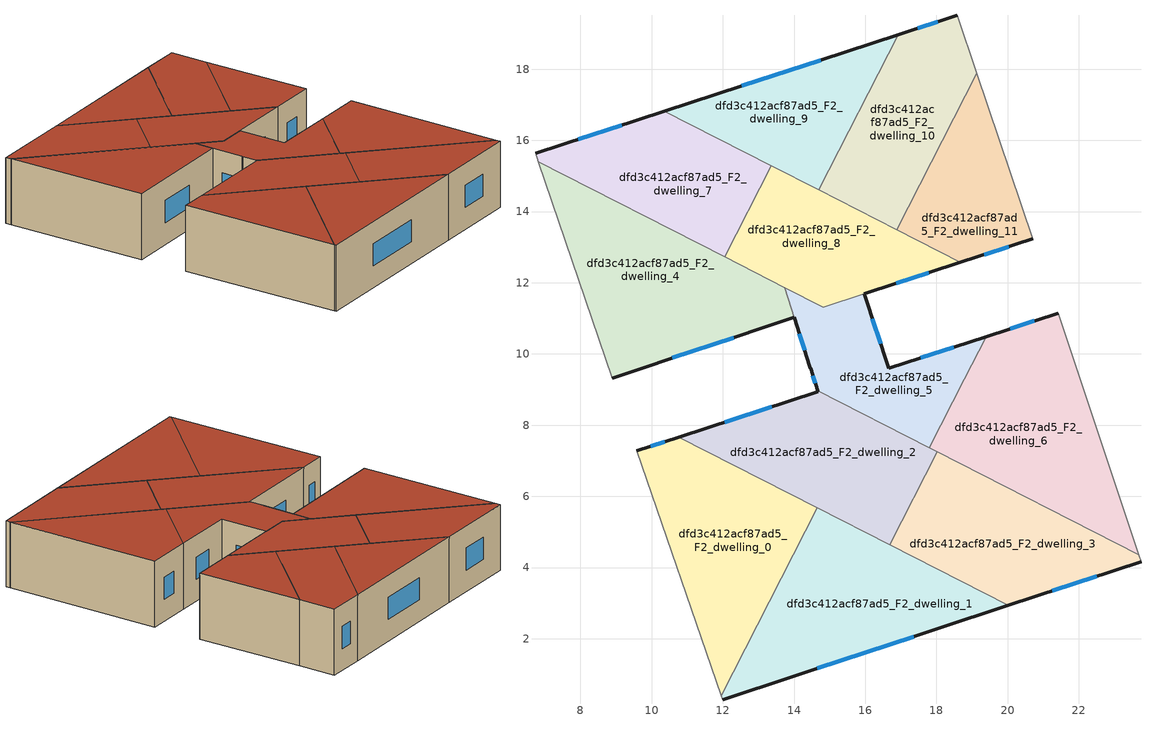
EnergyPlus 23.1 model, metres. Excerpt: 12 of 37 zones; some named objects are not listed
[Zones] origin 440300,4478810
dfd3c412acf87ad5_F2_dwelling_0
 floor to dfd3c412acf87ad5_F1_dwelling_0 (EU_floor_Construction): 14.66,5.67 11.96,0.4 9.59,7.28 10.76,7.66 z6
 wall outside (EU_wall_Construction): 10.76,7.66 9.59,7.28 z6:9
 wall to dfd3c412acf87ad5_F2_dwelling_1 (EU_wall_Construction): 11.96,0.4 14.66,5.67 z6:9
 wall adiabatic (EU_wall_Construction): 9.59,7.28 11.96,0.4 z6:9
 wall to dfd3c412acf87ad5_F2_dwelling_2 (EU_wall_Construction): 14.66,5.67 10.76,7.66 z6:9
 window (EU_Window_Construction): 10.37,7.53 9.98,7.4 z6.99:8.01
 roof outside (EU_roof_Construction): 11.96,0.4 14.66,5.67 10.76,7.66 9.59,7.28 z9
dfd3c412acf87ad5_F2_dwelling_1
 floor to dfd3c412acf87ad5_F1_dwelling_1 (EU_floor_Construction): 20.02,2.93 12,0.29 11.96,0.4 14.66,5.67 z6
 wall outside (EU_wall_Construction): 12,0.29 20.02,2.93 z6:9
 wall adiabatic (EU_wall_Construction): 11.96,0.4 12,0.29 z6:9
 wall to dfd3c412acf87ad5_F2_dwelling_3 (EU_wall_Construction): 20.02,2.93 16.68,4.64 z6:9
 wall to dfd3c412acf87ad5_F2_dwelling_2 (EU_wall_Construction): 16.68,4.64 14.65,5.67 z6:9
 window (EU_Window_Construction): 14.66,1.16 17.36,2.06 z6.99:8.01
 roof outside (EU_roof_Construction): 20.02,2.93 14.66,5.67 11.96,0.4 12,0.29 z9
dfd3c412acf87ad5_F2_dwelling_10
 floor to dfd3c412acf87ad5_F1_dwelling_10 (EU_floor_Construction): 18.59,19.52 19.14,17.88 16.89,13.49 14.69,14.61 16.92,18.97 z6
 wall outside (EU_wall_Construction): 18.59,19.52 16.92,18.97 z6:9
 wall to dfd3c412acf87ad5_F2_dwelling_9 (EU_wall_Construction): 16.92,18.97 14.69,14.61 z6:9
 wall adiabatic (EU_wall_Construction): 19.14,17.88 18.59,19.52 z6:9
 wall to dfd3c412acf87ad5_F2_dwelling_11 (EU_wall_Construction): 16.89,13.49 19.14,17.88 z6:9
 wall to dfd3c412acf87ad5_F2_dwelling_8 (EU_wall_Construction): 14.69,14.61 16.89,13.49 z6:9
 window (EU_Window_Construction): 18.03,19.34 17.47,19.15 z6.99:8.01
 roof outside (EU_roof_Construction): 16.89,13.49 19.14,17.88 18.59,19.52 16.92,18.97 14.69,14.61 z9
dfd3c412acf87ad5_F2_dwelling_11
 floor to dfd3c412acf87ad5_F1_dwelling_11 (EU_floor_Construction): 19.14,17.88 20.71,13.24 18.67,12.57 16.89,13.49 z6
 wall outside (EU_wall_Construction): 18.67,12.57 20.71,13.24 z6:9
 wall adiabatic (EU_wall_Construction): 20.71,13.24 19.14,17.88 z6:9
 wall to dfd3c412acf87ad5_F2_dwelling_8 (EU_wall_Construction): 16.89,13.49 18.67,12.57 z6:9
 window (EU_Window_Construction): 19.35,12.79 20.03,13.02 z6.99:8.01
 roof outside (EU_roof_Construction): 20.71,13.24 19.14,17.88 16.89,13.49 18.67,12.57 z9
dfd3c412acf87ad5_F2_dwelling_2
 floor to dfd3c412acf87ad5_F1_dwelling_2 (EU_floor_Construction): 18.02,7.25 16.68,4.64 10.76,7.66 14.67,8.93 14.66,8.96 z6
 wall outside (EU_wall_Construction): 14.66,8.96 14.67,8.93 10.76,7.66 z6:9
 wall to dfd3c412acf87ad5_F2_dwelling_3 (EU_wall_Construction): 16.68,4.64 18.02,7.25 z6:9
 wall to dfd3c412acf87ad5_F2_dwelling_5 (EU_wall_Construction): 17.8,7.36 14.66,8.96 z6:9
 wall to dfd3c412acf87ad5_F2_dwelling_6 (EU_wall_Construction): 18.02,7.25 17.8,7.36 z6:9
 window (EU_Window_Construction): 13.37,8.51 12.06,8.08 z6.99:8.01
 roof outside (EU_roof_Construction): 16.68,4.64 18.02,7.25 14.66,8.96 14.67,8.93 10.76,7.66 z9
dfd3c412acf87ad5_F2_dwelling_3
 floor to dfd3c412acf87ad5_F1_dwelling_3 (EU_floor_Construction): 23.68,4.35 23.75,4.17 20.02,2.93 16.68,4.64 18.02,7.25 z6
 wall outside (EU_wall_Construction): 20.02,2.93 23.75,4.17 z6:9
 wall adiabatic (EU_wall_Construction): 23.75,4.17 23.68,4.35 z6:9
 wall to dfd3c412acf87ad5_F2_dwelling_6 (EU_wall_Construction): 23.68,4.35 18.02,7.25 z6:9
 window (EU_Window_Construction): 21.25,3.34 22.51,3.76 z6.99:8.01
 roof outside (EU_roof_Construction): 23.75,4.17 23.68,4.35 18.02,7.25 16.68,4.64 20.02,2.93 z9
dfd3c412acf87ad5_F2_dwelling_4
 floor to dfd3c412acf87ad5_F1_dwelling_4 (EU_floor_Construction): 13.74,11.86 14.46,9.6 14.44,9.64 14,11.03 8.89,9.33 6.82,15.4 z6
 wall outside (EU_wall_Construction): 8.89,9.33 14,11.03 14.44,9.64 14.46,9.6 z6:9; 13.74,11.86,9 13.74,11.86,6 13.74,11.87,6
 wall adiabatic (EU_wall_Construction): 6.82,15.4 8.89,9.33 z6:9
 wall to dfd3c412acf87ad5_F2_dwelling_7 (EU_wall_Construction): 12.05,12.72 6.82,15.4 z6:9
 wall to dfd3c412acf87ad5_F2_dwelling_5 (EU_wall_Construction): 14.46,9.6 13.74,11.86 z6:9
 wall to dfd3c412acf87ad5_F2_dwelling_8 (EU_wall_Construction): 13.74,11.87 12.05,12.72 z6:9
 window (EU_Window_Construction): 10.58,9.89 12.31,10.46 / 14.15,10.57 14.3,10.1 z6.99:8.01
 roof outside (EU_roof_Construction): 14.46,9.6 13.74,11.86 6.82,15.4 8.89,9.33 14,11.03 14.44,9.64 z9
dfd3c412acf87ad5_F2_dwelling_5
 floor to dfd3c412acf87ad5_F1_dwelling_5 (EU_floor_Construction): 19.4,10.49 17.8,7.36 14.66,8.96 14.46,9.6 13.74,11.86 14.82,11.31 15.97,11.69 16.66,9.6 z6
 wall outside (EU_wall_Construction): 14.46,9.6 14.66,8.96 / 19.4,10.49 16.66,9.6 15.97,11.69 z6:9
 wall to dfd3c412acf87ad5_F2_dwelling_6 (EU_wall_Construction): 17.8,7.36 18.78,9.28 / 18.78,9.29 19.4,10.49 z6:9; 18.78,9.29,8.98 18.78,9.28,6 18.78,9.29,6
 wall to dfd3c412acf87ad5_F2_dwelling_8 (EU_wall_Construction): 15.97,11.69 14.82,11.31 13.74,11.86 z6:9
 window (EU_Window_Construction): 14.53,9.39 14.6,9.17 / 16.43,10.29 16.2,10.99 / 18.49,10.19 17.57,9.89 z6.99:8.01
 roof outside (EU_roof_Construction): 17.8,7.36 19.4,10.49 16.66,9.6 15.97,11.69 14.82,11.31 13.74,11.86 14.46,9.6 14.66,8.96 z9
dfd3c412acf87ad5_F2_dwelling_6
 floor to dfd3c412acf87ad5_F1_dwelling_6 (EU_floor_Construction): 21.42,11.14 23.68,4.35 17.8,7.36 19.4,10.49 z6
 wall outside (EU_wall_Construction): 21.42,11.14 19.4,10.49 z6:9
 wall adiabatic (EU_wall_Construction): 23.68,4.35 21.42,11.14 z6:9
 window (EU_Window_Construction): 20.75,10.93 20.07,10.71 z6.99:8.01
 roof outside (EU_roof_Construction): 23.68,4.35 21.42,11.14 19.4,10.49 17.8,7.36 z9
dfd3c412acf87ad5_F2_dwelling_7
 floor to dfd3c412acf87ad5_F1_dwelling_7 (EU_floor_Construction): 13.36,15.29 12.05,12.72 6.82,15.4 6.74,15.64 10.36,16.82 z6
 wall outside (EU_wall_Construction): 10.36,16.82 6.74,15.64 z6:9
 wall adiabatic (EU_wall_Construction): 6.74,15.64 6.82,15.4 z6:9
 wall to dfd3c412acf87ad5_F2_dwelling_8 (EU_wall_Construction): 12.05,12.72 13.36,15.29 z6:9
 wall to dfd3c412acf87ad5_F2_dwelling_9 (EU_wall_Construction): 13.36,15.29 10.36,16.82 z6:9
 window (EU_Window_Construction): 9.16,16.43 7.94,16.03 z6.99:8.01
 roof outside (EU_roof_Construction): 12.05,12.72 13.36,15.29 10.36,16.82 6.74,15.64 6.82,15.4 z9
dfd3c412acf87ad5_F2_dwelling_8
 floor to dfd3c412acf87ad5_F1_dwelling_8 (EU_floor_Construction): 18.67,12.57 14.82,11.31 12.05,12.72 13.36,15.29 z6
 wall outside (EU_wall_Construction): 15.97,11.69 18.67,12.57 z6:9; 13.74,11.87,9 13.74,11.87,6 13.74,11.86,9
 wall to dfd3c412acf87ad5_F2_dwelling_9 (EU_wall_Construction): 14.69,14.61 13.36,15.29 z6:9
 window (EU_Window_Construction): 16.87,11.98 17.78,12.28 z6.99:8.01
 roof outside (EU_roof_Construction): 18.67,12.57 13.36,15.29 12.05,12.72 14.82,11.31 z9
dfd3c412acf87ad5_F2_dwelling_9
 floor to dfd3c412acf87ad5_F1_dwelling_9 (EU_floor_Construction): 16.92,18.97 14.69,14.61 10.36,16.82 z6
 wall outside (EU_wall_Construction): 16.92,18.97 10.36,16.82 z6:9
 window (EU_Window_Construction): 14.75,18.26 12.53,17.53 z6.99:8.01
 roof outside (EU_roof_Construction): 14.69,14.61 16.92,18.97 10.36,16.82 z9
[Building]
EU S2 Campaign: North Axis=0; Terrain=City; Solar Distribution=FullExterior
[Site:Location]
Madrid: Latitude=40.5; Longitude=-3.5; Time Zone=1; Elevation=609
[SizingPeriod:WeatherFileDays]
AnnualSizingPeriod: Begin Month=1; Begin Day of Month=1; End Month=12; End Day of Month=31; Day of Week for Start Day=Monday; Use Weather File Daylight Saving Period=No; Use Weather File Rain and Snow Indicators=No
[MATERIAL]
EU_InternalMass_Material: Roughness=MediumRough; Thickness=0.1; Conductivity=1; Density=1800; Specific Heat=900; Thermal Absorptance=0.9; Solar Absorptance=0.7; Visible Absorptance=0.7
[MATERIAL:NOMASS] Roughness=MediumRough; Thermal Absorptance=0.9; Solar Absorptance=0.7; Visible Absorptance=0.7
Name | Thermal Resistance
EU_wall_NoMass | 0.609216
EU_roof_NoMass | 0.513268
EU_floor_NoMass | 0.568163
[WINDOWMATERIAL:SIMPLEGLAZINGSYSTEM]
EU_Window_SimpleGlazing: UFactor=5.50606; Solar Heat Gain Coefficient=0.85; Visible Transmittance=0.85
[CONSTRUCTION]
EU_wall_Construction: EU_wall_NoMass
EU_roof_Construction: EU_roof_NoMass
EU_floor_Construction: EU_floor_NoMass
EU_InternalMass_Construction: EU_InternalMass_Material
EU_Window_Construction: EU_Window_SimpleGlazing
[ZONE] Type=1; Multiplier=1; Ceiling Height=autocalculate; Floor Area=autocalculate; Part of Total Floor Area=Yes
Name | Volume
dfd3c412acf87ad5_F2_dwelling_0 | 52.3524
dfd3c412acf87ad5_F2_dwelling_1 | 54.9855
dfd3c412acf87ad5_F2_dwelling_10 | 40.9603
dfd3c412acf87ad5_F2_dwelling_11 | 30.5856
dfd3c412acf87ad5_F2_dwelling_2 | 45.6394
dfd3c412acf87ad5_F2_dwelling_3 | 45.6343
dfd3c412acf87ad5_F2_dwelling_4 | 59.2017
dfd3c412acf87ad5_F2_dwelling_5 | 33.2666
dfd3c412acf87ad5_F2_dwelling_6 | 57.6687
dfd3c412acf87ad5_F2_dwelling_7 | 41.3639
dfd3c412acf87ad5_F2_dwelling_8 | 39.1556
dfd3c412acf87ad5_F2_dwelling_9 | 35.7762
[INTERNALMASS] Construction=EU_InternalMass_Construction
Name | Zone or ZoneList | Surface Area
dfd3c412acf87ad5_F2_dwelling_0_EU_InternalMass | dfd3c412acf87ad5_F2_dwelling_0 | 17.4506
dfd3c412acf87ad5_F2_dwelling_1_EU_InternalMass | dfd3c412acf87ad5_F2_dwelling_1 | 18.3284
dfd3c412acf87ad5_F2_dwelling_2_EU_InternalMass | dfd3c412acf87ad5_F2_dwelling_2 | 15.2132
dfd3c412acf87ad5_F2_dwelling_3_EU_InternalMass | dfd3c412acf87ad5_F2_dwelling_3 | 15.2113
dfd3c412acf87ad5_F2_dwelling_4_EU_InternalMass | dfd3c412acf87ad5_F2_dwelling_4 | 19.7375
dfd3c412acf87ad5_F2_dwelling_5_EU_InternalMass | dfd3c412acf87ad5_F2_dwelling_5 | 11.0889
dfd3c412acf87ad5_F2_dwelling_6_EU_InternalMass | dfd3c412acf87ad5_F2_dwelling_6 | 19.2234
dfd3c412acf87ad5_F2_dwelling_7_EU_InternalMass | dfd3c412acf87ad5_F2_dwelling_7 | 13.7879
dfd3c412acf87ad5_F2_dwelling_8_EU_InternalMass | dfd3c412acf87ad5_F2_dwelling_8 | 13.0509
dfd3c412acf87ad5_F2_dwelling_9_EU_InternalMass | dfd3c412acf87ad5_F2_dwelling_9 | 11.9254
dfd3c412acf87ad5_F2_dwelling_10_EU_InternalMass | dfd3c412acf87ad5_F2_dwelling_10 | 13.6533
dfd3c412acf87ad5_F2_dwelling_11_EU_InternalMass | dfd3c412acf87ad5_F2_dwelling_11 | 10.1951
[OTHEREQUIPMENT] Fuel Type=Electricity; Design Level Calculation Method=Watts/Area; Power per Zone Floor Area=1; Fraction Latent=0; Fraction Radiant=0; Fraction Lost=0; Carbon Dioxide Generation Rate=0; EndUse Subcategory=EU_Step8_InternalGains
Name | Zone or ZoneList or Space or SpaceList | Schedule
EU_Step8_InternalGain_dfd3c412acf87ad5_F2_dwelling_0_f000 | dfd3c412acf87ad5_F2_dwelling_0 | EU_Step8_GainSchedule_dfd3c412acf87ad5_F2_dwelling_0_f000
EU_Step8_InternalGain_dfd3c412acf87ad5_F2_dwelling_1_f000 | dfd3c412acf87ad5_F2_dwelling_1 | EU_Step8_GainSchedule_dfd3c412acf87ad5_F2_dwelling_1_f000
EU_Step8_InternalGain_dfd3c412acf87ad5_F2_dwelling_2_f000 | dfd3c412acf87ad5_F2_dwelling_2 | EU_Step8_GainSchedule_dfd3c412acf87ad5_F2_dwelling_2_f000
EU_Step8_InternalGain_dfd3c412acf87ad5_F2_dwelling_3_f000 | dfd3c412acf87ad5_F2_dwelling_3 | EU_Step8_GainSchedule_dfd3c412acf87ad5_F2_dwelling_3_f000
EU_Step8_InternalGain_dfd3c412acf87ad5_F2_dwelling_4_f000 | dfd3c412acf87ad5_F2_dwelling_4 | EU_Step8_GainSchedule_dfd3c412acf87ad5_F2_dwelling_4_f000
EU_Step8_InternalGain_dfd3c412acf87ad5_F2_dwelling_5_f000 | dfd3c412acf87ad5_F2_dwelling_5 | EU_Step8_GainSchedule_dfd3c412acf87ad5_F2_dwelling_5_f000
EU_Step8_InternalGain_dfd3c412acf87ad5_F2_dwelling_6_f000 | dfd3c412acf87ad5_F2_dwelling_6 | EU_Step8_GainSchedule_dfd3c412acf87ad5_F2_dwelling_6_f000
EU_Step8_InternalGain_dfd3c412acf87ad5_F2_dwelling_7_f000 | dfd3c412acf87ad5_F2_dwelling_7 | EU_Step8_GainSchedule_dfd3c412acf87ad5_F2_dwelling_7_f000
EU_Step8_InternalGain_dfd3c412acf87ad5_F2_dwelling_8_f000 | dfd3c412acf87ad5_F2_dwelling_8 | EU_Step8_GainSchedule_dfd3c412acf87ad5_F2_dwelling_8_f000
EU_Step8_InternalGain_dfd3c412acf87ad5_F2_dwelling_9_f000 | dfd3c412acf87ad5_F2_dwelling_9 | EU_Step8_GainSchedule_dfd3c412acf87ad5_F2_dwelling_9_f000
EU_Step8_InternalGain_dfd3c412acf87ad5_F2_dwelling_10_f000 | dfd3c412acf87ad5_F2_dwelling_10 | EU_Step8_GainSchedule_dfd3c412acf87ad5_F2_dwelling_10_f000
EU_Step8_InternalGain_dfd3c412acf87ad5_F2_dwelling_11_f000 | dfd3c412acf87ad5_F2_dwelling_11 | EU_Step8_GainSchedule_dfd3c412acf87ad5_F2_dwelling_11_f000
[ZONEVENTILATION:DESIGNFLOWRATE] Schedule=EU_AlwaysOn; Design Flow Rate Calculation Method=AirChanges/Hour; Air Changes per Hour=0.752966; Ventilation Type=Natural; Fan Pressure Rise=0; Fan Total Efficiency=1; Constant Term Coefficient=1; Temperature Term Coefficient=0; Velocity Term Coefficient=0; Velocity Squared Term Coefficient=0; Minimum Indoor Temperature=-100; Maximum Indoor Temperature=100; Delta Temperature=-100; Minimum Outdoor Temperature=-100; Maximum Outdoor Temperature=100; Maximum Wind Speed=40
Name | Zone or ZoneList or Space or SpaceList
EU_ConstantAir_dfd3c412acf87ad5_F2_dwelling_0 | dfd3c412acf87ad5_F2_dwelling_0
EU_ConstantAir_dfd3c412acf87ad5_F2_dwelling_1 | dfd3c412acf87ad5_F2_dwelling_1
EU_ConstantAir_dfd3c412acf87ad5_F2_dwelling_2 | dfd3c412acf87ad5_F2_dwelling_2
EU_ConstantAir_dfd3c412acf87ad5_F2_dwelling_3 | dfd3c412acf87ad5_F2_dwelling_3
EU_ConstantAir_dfd3c412acf87ad5_F2_dwelling_4 | dfd3c412acf87ad5_F2_dwelling_4
EU_ConstantAir_dfd3c412acf87ad5_F2_dwelling_5 | dfd3c412acf87ad5_F2_dwelling_5
EU_ConstantAir_dfd3c412acf87ad5_F2_dwelling_6 | dfd3c412acf87ad5_F2_dwelling_6
EU_ConstantAir_dfd3c412acf87ad5_F2_dwelling_7 | dfd3c412acf87ad5_F2_dwelling_7
EU_ConstantAir_dfd3c412acf87ad5_F2_dwelling_8 | dfd3c412acf87ad5_F2_dwelling_8
EU_ConstantAir_dfd3c412acf87ad5_F2_dwelling_9 | dfd3c412acf87ad5_F2_dwelling_9
EU_ConstantAir_dfd3c412acf87ad5_F2_dwelling_10 | dfd3c412acf87ad5_F2_dwelling_10
EU_ConstantAir_dfd3c412acf87ad5_F2_dwelling_11 | dfd3c412acf87ad5_F2_dwelling_11
[HVACTEMPLATE:ZONE:IDEALLOADSAIRSYSTEM] System Availability Schedule=EU_AlwaysOn; Maximum Heating Supply Air Temperature=50; Minimum Cooling Supply Air Temperature=13; Maximum Heating Supply Air Humidity Ratio=0.0156; Minimum Cooling Supply Air Humidity Ratio=0.0077; Heating Limit=NoLimit; Cooling Limit=NoLimit; Heating Availability Schedule=EU_AlwaysOn; Cooling Availability Schedule=EU_CoolingOff; Dehumidification Control Type=ConstantSensibleHeatRatio; Cooling Sensible Heat Ratio=0.7; Dehumidification Setpoint=60; Humidification Control Type=None; Humidification Setpoint=30; Outdoor Air Method=None; Outdoor Air Flow Rate per Person=0.00944; Outdoor Air Flow Rate per Zone Floor Area=0; Outdoor Air Flow Rate per Zone=0; Demand Controlled Ventilation Type=None; Outdoor Air Economizer Type=NoEconomizer; Heat Recovery Type=None; Sensible Heat Recovery Effectiveness=0.7; Latent Heat Recovery Effectiveness=0.65
Name | Template Thermostat
dfd3c412acf87ad5_F2_dwelling_0 | EU_HeatOnly_dfd3c412acf87ad5_F2_dwelling_0
dfd3c412acf87ad5_F2_dwelling_1 | EU_HeatOnly_dfd3c412acf87ad5_F2_dwelling_1
dfd3c412acf87ad5_F2_dwelling_2 | EU_HeatOnly_dfd3c412acf87ad5_F2_dwelling_2
dfd3c412acf87ad5_F2_dwelling_3 | EU_HeatOnly_dfd3c412acf87ad5_F2_dwelling_3
dfd3c412acf87ad5_F2_dwelling_4 | EU_HeatOnly_dfd3c412acf87ad5_F2_dwelling_4
dfd3c412acf87ad5_F2_dwelling_5 | EU_HeatOnly_dfd3c412acf87ad5_F2_dwelling_5
dfd3c412acf87ad5_F2_dwelling_6 | EU_HeatOnly_dfd3c412acf87ad5_F2_dwelling_6
dfd3c412acf87ad5_F2_dwelling_7 | EU_HeatOnly_dfd3c412acf87ad5_F2_dwelling_7
dfd3c412acf87ad5_F2_dwelling_8 | EU_HeatOnly_dfd3c412acf87ad5_F2_dwelling_8
dfd3c412acf87ad5_F2_dwelling_9 | EU_HeatOnly_dfd3c412acf87ad5_F2_dwelling_9
dfd3c412acf87ad5_F2_dwelling_10 | EU_HeatOnly_dfd3c412acf87ad5_F2_dwelling_10
dfd3c412acf87ad5_F2_dwelling_11 | EU_HeatOnly_dfd3c412acf87ad5_F2_dwelling_11
[SIZING:ZONE] Zone Cooling Design Supply Air Temperature Input Method=SupplyAirTemperature; Zone Cooling Design Supply Air Temperature=13; Zone Heating Design Supply Air Temperature Input Method=SupplyAirTemperature; Zone Heating Design Supply Air Temperature=50; Zone Cooling Design Supply Air Humidity Ratio=0.008; Zone Heating Design Supply Air Humidity Ratio=0.008; Cooling Design Air Flow Method=DesignDay; Cooling Design Air Flow Rate=0; Cooling Minimum Air Flow per Zone Floor Area=0.000762; Cooling Minimum Air Flow=0; Cooling Minimum Air Flow Fraction=0.2; Heating Design Air Flow Method=DesignDay; Heating Design Air Flow Rate=0; Heating Maximum Air Flow per Zone Floor Area=0.002032; Heating Maximum Air Flow=0.141576; Heating Maximum Air Flow Fraction=0.3; Account for Dedicated Outdoor Air System=No; Dedicated Outdoor Air System Control Strategy=NeutralSupplyAir; Dedicated Outdoor Air Low Setpoint Temperature for Design=autosize; Dedicated Outdoor Air High Setpoint Temperature for Design=autosize; Zone Load Sizing Method=Sensible Load Only No Latent Load; Zone Latent Cooling Design Supply Air Humidity Ratio Input Method=HumidityRatioDifference; Zone Cooling Design Supply Air Humidity Ratio Difference=0.005; Zone Latent Heating Design Supply Air Humidity Ratio Input Method=HumidityRatioDifference; Zone Humidification Design Supply Air Humidity Ratio Difference=0.005
dfd3c412acf87ad5_F2_dwelling_0; dfd3c412acf87ad5_F2_dwelling_1; dfd3c412acf87ad5_F2_dwelling_2; dfd3c412acf87ad5_F2_dwelling_3; dfd3c412acf87ad5_F2_dwelling_4; dfd3c412acf87ad5_F2_dwelling_5; dfd3c412acf87ad5_F2_dwelling_6; dfd3c412acf87ad5_F2_dwelling_7; dfd3c412acf87ad5_F2_dwelling_8; dfd3c412acf87ad5_F2_dwelling_9; dfd3c412acf87ad5_F2_dwelling_10; dfd3c412acf87ad5_F2_dwelling_11
[SCHEDULE:CONSTANT]
Name | Hourly Value
EU_AlwaysOn | 1
EU_CoolingOff | 0
[SCHEDULE:FILE] Column Number=1; Rows to Skip at Top=0; Number of Hours of Data=8760; Column Separator=Comma; Interpolate to Timestep=No; Minutes per Item=60; Adjust Schedule for Daylight Savings=Yes
Name | File
EU_Step8_GainSchedule_dfd3c412acf87ad5_F2_dwelling_0_f000 | ../../schedules/dfd3c412acf87ad5/dfd3c412acf87ad5_F2_dwelling_0_f000_gain.csv
EU_Step8_GainSchedule_dfd3c412acf87ad5_F2_dwelling_1_f000 | ../../schedules/dfd3c412acf87ad5/dfd3c412acf87ad5_F2_dwelling_1_f000_gain.csv
EU_Step8_GainSchedule_dfd3c412acf87ad5_F2_dwelling_2_f000 | ../../schedules/dfd3c412acf87ad5/dfd3c412acf87ad5_F2_dwelling_2_f000_gain.csv
EU_Step8_GainSchedule_dfd3c412acf87ad5_F2_dwelling_3_f000 | ../../schedules/dfd3c412acf87ad5/dfd3c412acf87ad5_F2_dwelling_3_f000_gain.csv
EU_Step8_GainSchedule_dfd3c412acf87ad5_F2_dwelling_4_f000 | ../../schedules/dfd3c412acf87ad5/dfd3c412acf87ad5_F2_dwelling_4_f000_gain.csv
EU_Step8_GainSchedule_dfd3c412acf87ad5_F2_dwelling_5_f000 | ../../schedules/dfd3c412acf87ad5/dfd3c412acf87ad5_F2_dwelling_5_f000_gain.csv
EU_Step8_GainSchedule_dfd3c412acf87ad5_F2_dwelling_6_f000 | ../../schedules/dfd3c412acf87ad5/dfd3c412acf87ad5_F2_dwelling_6_f000_gain.csv
EU_Step8_GainSchedule_dfd3c412acf87ad5_F2_dwelling_7_f000 | ../../schedules/dfd3c412acf87ad5/dfd3c412acf87ad5_F2_dwelling_7_f000_gain.csv
EU_Step8_GainSchedule_dfd3c412acf87ad5_F2_dwelling_8_f000 | ../../schedules/dfd3c412acf87ad5/dfd3c412acf87ad5_F2_dwelling_8_f000_gain.csv
EU_Step8_GainSchedule_dfd3c412acf87ad5_F2_dwelling_9_f000 | ../../schedules/dfd3c412acf87ad5/dfd3c412acf87ad5_F2_dwelling_9_f000_gain.csv
EU_Step8_GainSchedule_dfd3c412acf87ad5_F2_dwelling_10_f000 | ../../schedules/dfd3c412acf87ad5/dfd3c412acf87ad5_F2_dwelling_10_f000_gain.csv
EU_Step8_GainSchedule_dfd3c412acf87ad5_F2_dwelling_11_f000 | ../../schedules/dfd3c412acf87ad5/dfd3c412acf87ad5_F2_dwelling_11_f000_gain.csv
